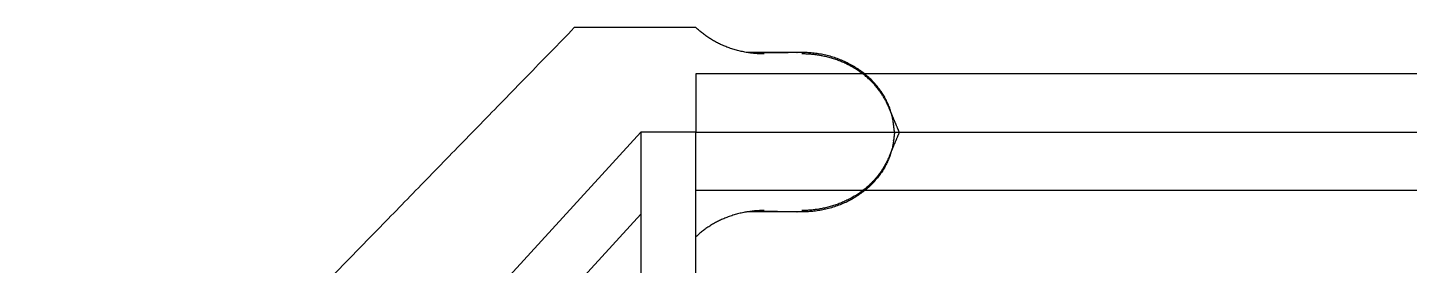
# Model space of a CAD drawing. Header units: millimetres. Extents: x 3429 to 24139, y -631 to 9878.
# Drawn here: x 7864.4 to 7939.5, y 3764.6 to 3777.5 of the extents above; entities that cross this region are included whole.
import ezdxf

# ---------------------------------------------------------------- set-up
doc = ezdxf.new("R2010")
doc.units = ezdxf.units.MM
doc.layers.add('multid_gorunus_4', color=15, linetype='Continuous', lineweight=9)
doc.layers.add('multid_gorunus_5', color=193, linetype='Continuous', lineweight=5)

# ---------------------------------------------------------------- blocks, each defined once
blk = doc.blocks.new('grup-1')
at = {"layer": 'multid_gorunus_4', "lineweight": -3}
for points in [[(2490.832, 6238.444), (2490.832, 6235.282), (2443.832, 6235.282), (2443.832, 6238.444)], [(2490.832, 6232.12), (2490.832, 6235.282), (2443.832, 6235.282), (2443.832, 6232.12)], [(2490.832, 5703.444), (2490.832, 6235.282), (2493.832, 6235.282), (2493.832, 5703.444)]]:
    blk.add_lwpolyline(points, close=True, dxfattribs=at)
for points in [[(2493.832, 6235.282), (2522.124, 6204.332)], [(2493.832, 6230.836), (2522.124, 6199.885)]]:
    blk.add_lwpolyline(points, dxfattribs=at)
at = {"layer": 'multid_gorunus_5', "lineweight": -3}
blk.add_lwpolyline([(2490.832, 6240.958), (2497.438, 6240.958)], dxfattribs=at)
for points in [[(2487.123, 6239.531), (2489.343, 6239.531), (2490.832, 6240.958)], [(2487.123, 6231.033), (2489.343, 6231.033), (2490.832, 6229.606)]]:
    blk.add_rational_spline(points, [1, 0.902678394413, 0.975466270958], degree=2, dxfattribs=at)
for points in [[(2527.119, 6210.488), (2515.043, 6222.885), (2497.438, 6240.958)], [(2485.08, 6239.609), (2486.321, 6239.609), (2488.068, 6239.609)], [(2485.08, 6230.955), (2486.321, 6230.955), (2488.068, 6230.955)]]:
    blk.add_open_spline(points, degree=2, dxfattribs=at)
for points, weights, knots in [([(2479.794, 6235.282), (2479.978, 6235.72), (2480.162, 6236.157), (2480.346, 6236.595), (2480.37, 6236.652), (2480.394, 6236.709), (2480.419, 6236.765), (2481.207, 6238.525), (2482.995, 6239.531), (2485.08, 6239.531)], [1, 1, 1, 1, 1, 1, 1, 0.915965227204, 0.956560084549, 1.12178457204], [0.118469, 0.118469, 0.118469, 0.118469, 1.721883, 1.721883, 1.721883, 1.929685, 1.929685, 1.929685, 7.853982, 7.853982, 7.853982, 7.853982]), ([(2480.051, 6235.282), (2480.067, 6235.413), (2480.084, 6235.544), (2480.1, 6235.675), (2480.107, 6235.726), (2480.113, 6235.776), (2480.121, 6235.827), (2480.46, 6238.119), (2482.465, 6239.609), (2485.08, 6239.609), (2485.127, 6239.609), (2485.173, 6239.609), (2485.22, 6239.608), (2486.094, 6239.597), (2486.968, 6239.587), (2487.841, 6239.576)], [1, 1, 1, 1, 1, 1, 1, 0.846009508152, 0.862448027744, 1.04931555878, 1.04931555878, 1.04931555878, 1.04931555878, 1.04931555878, 1.04931555878, 1.04931555878], [0.01749, 0.01749, 0.01749, 0.01749, 0.503238, 0.503238, 0.503238, 0.690906, 0.690906, 0.690906, 7.853982, 7.853982, 7.853982, 8.009702, 8.009702, 8.009702, 10.938373, 10.938373, 10.938373, 10.938373]), ([(2479.794, 6235.282), (2479.978, 6234.844), (2480.162, 6234.406), (2480.346, 6233.969), (2480.37, 6233.912), (2480.394, 6233.855), (2480.419, 6233.799), (2481.207, 6232.039), (2482.995, 6231.033), (2485.08, 6231.033)], [1, 1, 1, 1, 1, 1, 1, 0.915965227204, 0.956560084549, 1.12178457204], [0.118469, 0.118469, 0.118469, 0.118469, 1.721883, 1.721883, 1.721883, 1.929685, 1.929685, 1.929685, 7.853982, 7.853982, 7.853982, 7.853982]), ([(2480.051, 6235.282), (2480.067, 6235.151), (2480.084, 6235.02), (2480.1, 6234.889), (2480.107, 6234.838), (2480.113, 6234.788), (2480.121, 6234.737), (2480.46, 6232.445), (2482.465, 6230.955), (2485.08, 6230.955), (2485.127, 6230.955), (2485.173, 6230.955), (2485.22, 6230.956), (2486.094, 6230.967), (2486.968, 6230.977), (2487.841, 6230.988)], [1, 1, 1, 1, 1, 1, 1, 0.846009508152, 0.862448027744, 1.04931555878, 1.04931555878, 1.04931555878, 1.04931555878, 1.04931555878, 1.04931555878, 1.04931555878], [0.01749, 0.01749, 0.01749, 0.01749, 0.503238, 0.503238, 0.503238, 0.690906, 0.690906, 0.690906, 7.853982, 7.853982, 7.853982, 8.009702, 8.009702, 8.009702, 10.938373, 10.938373, 10.938373, 10.938373])]:
    blk.add_rational_spline(points, weights, degree=3, knots=knots, dxfattribs=at)

msp = doc.modelspace()

# ---------------------------------------------------------------- block references
at = {"xscale": -1}
msp.add_blockref('grup-1', (10391.554, -2463.465), dxfattribs=at)

doc.saveas('drawing.dxf')
